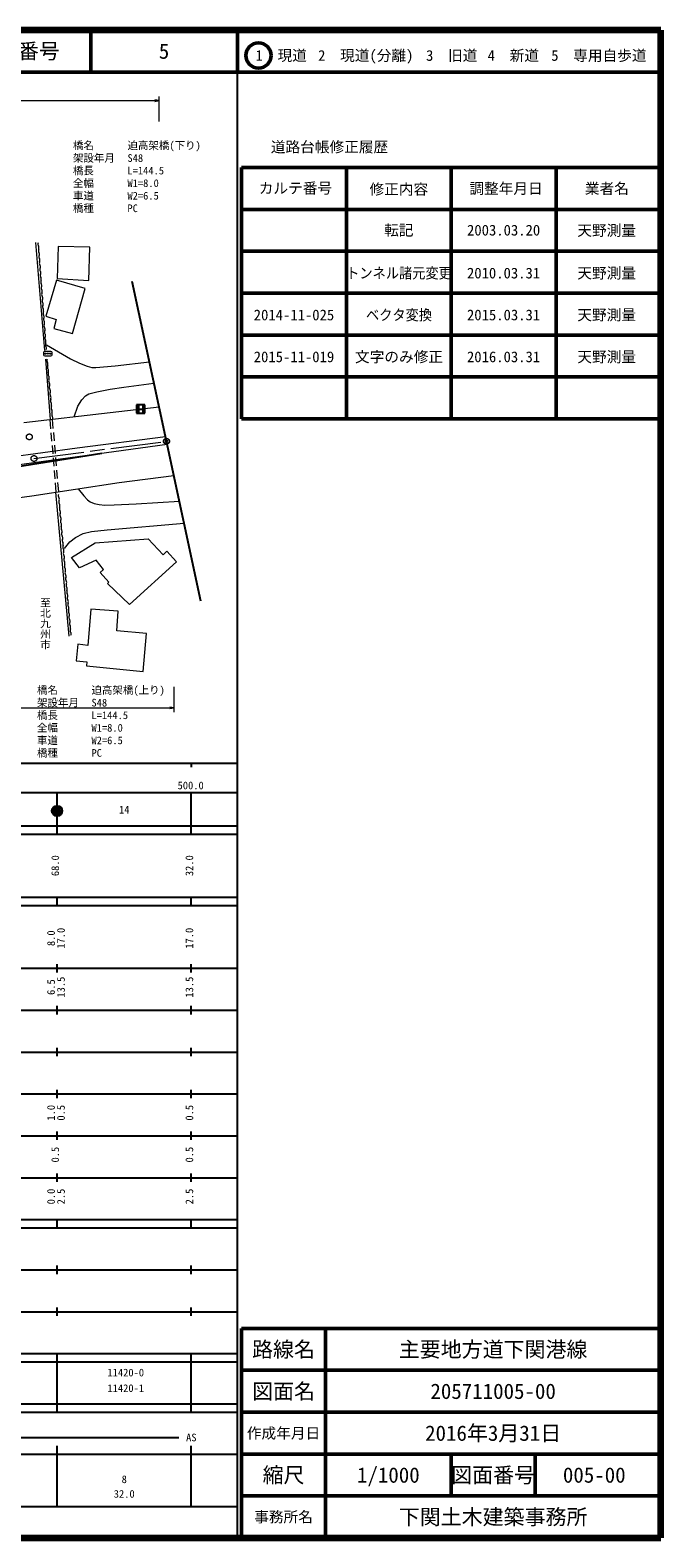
# Model space of a CAD drawing. Units: millimetres at full size, sheet at 1:1000; details may follow other scales. Extents: x 40000 to 680000, y 20000 to 380000.
# Drawn here: x 529565 to 680000, y 20000 to 380000 of the extents above; entities that cross this region are included whole.
import ezdxf
from ezdxf.enums import TextEntityAlignment as Align

# ---------------------------------------------------------------- set-up
doc = ezdxf.new("R2010")
doc.units = ezdxf.units.MM
doc.header["$LTSCALE"] = 1000
doc.header["$PDMODE"] = 32
doc.header["$PDSIZE"] = 500
doc.linetypes.add('CHAIN', pattern=[18.5, 12, -1.5, 3.5, -1.5])
for name, color, linetype, lineweight in [('M-BMK', 2, 'CHAIN', 13), ('M-BMK-OTRS', 5, 'Continuous', 25), ('M-STR-HTXT', 7, 'Continuous', 13), ('M-STR-STRC', 7, 'Continuous', 25), ('M-TTL', 2, 'Continuous', 140), ('M-TTL-BAND', 7, 'Continuous', 25), ('M-TTL-FRAM', 2, 'Continuous', 50), ('M-TTL-LINE', 7, 'Continuous', 50), ('M-WORK', 1, 'Continuous', 13)]:
    doc.layers.add(name, color=color, linetype=linetype, lineweight=lineweight)
for name, color, linetype in [('M-BMK-HTXT', 7, 'Continuous'), ('M-OTRS', 6, 'Continuous'), ('M-TTL-TXT', 7, 'Continuous')]:
    doc.layers.add(name, color=color, linetype=linetype)
doc.styles.add('@ＭＳ ゴシック', font='')
doc.styles.add('ＭＳ ゴシック', font='')
doc.styles.get('@ＭＳ ゴシック').set_extended_font_data('@MS Gothic')
doc.styles.get('ＭＳ ゴシック').set_extended_font_data('MS Gothic')

# ---------------------------------------------------------------- blocks, each defined once
blk = doc.blocks.new('open_arrow')
at = {"color": 0, "linetype": 'Continuous', "lineweight": -2}
blk.add_lwpolyline([(7.5, 1.25), (0, 0), (7.5, -1.25)], dxfattribs=at)

msp = doc.modelspace()

# ---------------------------------------------------------------- linework, layer by layer
at = {"layer": 'M-BMK'}
msp.add_line((530472, 277723), (562084, 281828), dxfattribs=at)
for centre in [(529358, 282880), (562084, 281828), (530472, 277723)]:
    msp.add_circle(centre, 700, dxfattribs=at)
at = {"layer": 'M-BMK-OTRS'}
for p, q in [((562084, 281828), (553863, 320009)), ((570306, 243646), (562084, 281828))]:
    msp.add_line(p, q, dxfattribs=at)
at = {"layer": 'M-OTRS'}
msp.add_point((562084, 281828), dxfattribs=at)
at = {"layer": 'M-STR-HTXT'}
for p, q in [((560317, 358170), (560317, 364170)), ((357386, 363170), (560317, 363170)), ((563847, 223170), (563847, 217170)), ((396267, 218170), (563847, 218170))]:
    msp.add_line(p, q, dxfattribs=at)
at = {"layer": 'M-STR-STRC'}
for p, q in [((556917, 290534), (554917, 290534)), ((554917, 290534), (554917, 288534)), ((554917, 288534), (556917, 288534)), ((555458, 288619), (555458, 290318)), ((555458, 289534), (556449, 289534)), ((556449, 290329), (556449, 288624)), ((556917, 288534), (556917, 290534)), ((523121, 275251), (546647, 279009))]:
    msp.add_line(p, q, dxfattribs=at)
at = {"layer": 'M-TTL'}
for p, q in [((680000, 380000), (40000, 380000)), ((680000, 20000), (680000, 380000)), ((40000, 20000), (680000, 20000))]:
    msp.add_line(p, q, dxfattribs=at)
at = {"layer": 'M-TTL-BAND'}
for p, q in [((579000, 20000), (579000, 370000)), ((40000, 205000), (579000, 205000)), ((568000, 205000), (568000, 204000)), ((68000, 198000), (579000, 198000)), ((536000, 188000), (536000, 198000)), ((568000, 188000), (568000, 198000)), ((40000, 190000), (579000, 190000)), ((40000, 188000), (579000, 188000)), ((40000, 173000), (579000, 173000)), ((536000, 171000), (536000, 173000)), ((568000, 171000), (568000, 173000)), ((40000, 171000), (579000, 171000)), ((40000, 156000), (579000, 156000)), ((536000, 155000), (536000, 157000)), ((568000, 155000), (568000, 157000)), ((46000, 146000), (579000, 146000)), ((536000, 145000), (536000, 147000)), ((568000, 145000), (568000, 147000)), ((536000, 135000), (536000, 137000)), ((568000, 135000), (568000, 137000)), ((52000, 136000), (579000, 136000)), ((46000, 126000), (579000, 126000)), ((536000, 125000), (536000, 127000)), ((568000, 125000), (568000, 127000)), ((52000, 116000), (579000, 116000)), ((536000, 115000), (536000, 117000)), ((568000, 115000), (568000, 117000)), ((46000, 106000), (579000, 106000)), ((536000, 105000), (536000, 107000)), ((568000, 105000), (568000, 107000)), ((40000, 96000), (579000, 96000)), ((40000, 94000), (579000, 94000)), ((536000, 94000), (536000, 96000)), ((568000, 94000), (568000, 96000)), ((49000, 84000), (579000, 84000)), ((536000, 83000), (536000, 85000)), ((568000, 83000), (568000, 85000)), ((40000, 74000), (579000, 74000)), ((536000, 73000), (536000, 75000)), ((568000, 73000), (568000, 75000)), ((40000, 64000), (579000, 64000)), ((40000, 62000), (579000, 62000)), ((536000, 62000), (536000, 64000)), ((536000, 52000), (536000, 62000)), ((536000, 52000), (536000, 62000)), ((568000, 62000), (568000, 64000)), ((568000, 52000), (568000, 62000)), ((40000, 52000), (579000, 52000)), ((536000, 50000), (536000, 52000)), ((568000, 50000), (568000, 52000)), ((40000, 50000), (579000, 50000)), ((333500, 44000), (565000, 44000)), ((40000, 40000), (579000, 40000)), ((536000, 27500), (536000, 42000)), ((568000, 27500), (568000, 42000)), ((68000, 27500), (579000, 27500))]:
    msp.add_line(p, q, dxfattribs=at)
for radius in [1250, 900, 500, 150]:
    msp.add_circle((535981, 193566), radius, dxfattribs=at)
at = {"layer": 'M-TTL-FRAM'}
for p, q in [((580000, 347197), (580000, 287197)), ((580000, 347197), (680000, 347197)), ((580000, 287197), (680000, 287197)), ((680000, 70000), (580000, 70000)), ((580000, 70000), (580000, 20000))]:
    msp.add_line(p, q, dxfattribs=at)
at = {"layer": 'M-TTL-LINE'}
for p, q in [((543997, 380000), (543997, 370000)), ((579000, 380000), (579000, 370000)), ((40000, 370000), (680000, 370000)), ((605000, 347197), (605000, 287197)), ((630000, 347197), (630000, 287197)), ((655000, 347197), (655000, 287197)), ((580000, 337197), (680000, 337197)), ((580000, 327197), (680000, 327197)), ((580000, 317197), (680000, 317197)), ((580000, 307197), (680000, 307197)), ((580000, 297197), (680000, 297197)), ((600000, 70000), (600000, 20000)), ((680000, 60000), (580000, 60000)), ((680000, 50000), (580000, 50000)), ((680000, 40000), (580000, 40000)), ((630000, 40000), (630000, 30000)), ((650000, 40000), (650000, 30000)), ((680000, 30000), (580000, 30000))]:
    msp.add_line(p, q, dxfattribs=at)
msp.add_circle((584031, 373958), 3000, dxfattribs=at)
at = {"layer": 'M-WORK'}
for p, q in [((533097, 303520), (530896, 329279)), ((536230, 328318), (536024, 320680)), ((543819, 328145), (536230, 328318)), ((543592, 320258), (543819, 328145)), ((536024, 320680), (543592, 320258)), ((535835, 320339), (533272, 311719)), ((542678, 318274), (535835, 320339)), ((539661, 307557), (542678, 318274)), ((533272, 311719), (535747, 310941)), ((535747, 310941), (535207, 308757)), ((535207, 308757), (539661, 307557)), ((532773, 303005), (532773, 302505)), ((534523, 303255), (533023, 303255)), ((533419, 304847), (539200, 301523)), ((534773, 302505), (534773, 303005)), ((533023, 302255), (534523, 302255)), ((534449, 287030), (533267, 301428)), ((539200, 301523), (541292, 300501)), ((541292, 300501), (543165, 299796)), ((543165, 299796), (544259, 299479)), ((544259, 299479), (545232, 299455)), ((545232, 299455), (549854, 299844)), ((549854, 299844), (557991, 300836)), ((551937, 294768), (559092, 295724)), ((540926, 290179), (541851, 291752)), ((541851, 291752), (542743, 292660)), ((542743, 292660), (543586, 293130)), ((543586, 293130), (545434, 293633)), ((545434, 293633), (548678, 294282)), ((548678, 294282), (551937, 294768)), ((528060, 286283), (548638, 288691)), ((540073, 287689), (540926, 290179)), ((548638, 288691), (560317, 290036)), ((534252, 287007), (534436, 284833)), ((535084, 284920), (534899, 287083)), ((518230, 275115), (562231, 281145)), ((534520, 283837), (534688, 281844)), ((534773, 280847), (534941, 278854)), ((535339, 281931), (535169, 283924)), ((535593, 278942), (535423, 280934)), ((540806, 280268), (561832, 283001)), ((524424, 278006), (540806, 280268)), ((535025, 277858), (535194, 275865)), ((535848, 275952), (535678, 277945)), ((535278, 274868), (535446, 272876)), ((536103, 272963), (535933, 274956)), ((550826, 271977), (563847, 273641)), ((529956, 268839), (550826, 271977)), ((535530, 271879), (535714, 269705)), ((536372, 269804), (536188, 271967)), ((540987, 270497), (542327, 268792)), ((515763, 266869), (529956, 268839)), ((538852, 235280), (535714, 269705)), ((542327, 268792), (543267, 267835)), ((543267, 267835), (543900, 267381)), ((543900, 267381), (544840, 267008)), ((544840, 267008), (545991, 266732)), ((545991, 266732), (547337, 266570)), ((547337, 266570), (549624, 266619)), ((549624, 266619), (554829, 266862)), ((554829, 266862), (565164, 267528)), ((540398, 258859), (542222, 259784)), ((542222, 259784), (544192, 260319)), ((544192, 260319), (547963, 260708)), ((547963, 260708), (566286, 262315)), ((537771, 256232), (539060, 257838)), ((539060, 257838), (540398, 258859)), ((539438, 254104), (545049, 257574)), ((545049, 257574), (557719, 258525)), ((557719, 258525), (561259, 254693)), ((541366, 251582), (539438, 254104)), ((545272, 253435), (541366, 251582)), ((547045, 251229), (545272, 253435)), ((564448, 253061), (553251, 242834)), ((561259, 254693), (562200, 255590)), ((562200, 255590), (564448, 253061)), ((546260, 250494), (547045, 251229)), ((548329, 248189), (546260, 250494)), ((548022, 247872), (548329, 248189)), ((553251, 242834), (548022, 247872)), ((544041, 241761), (543349, 233059)), ((550576, 241242), (544041, 241761)), ((550268, 236605), (550576, 241242)), ((557306, 235907), (550268, 236605)), ((556479, 226891), (557306, 235907)), ((540895, 233361), (540568, 229407)), ((543349, 233059), (540895, 233361)), ((540568, 229407), (543087, 229169)), ((543087, 229169), (543003, 228237)), ((543003, 228237), (556479, 226891))]:
    msp.add_line(p, q, dxfattribs=at)
for centre in [(533198, 302755), (533773, 302755), (534348, 302755)]:
    msp.add_circle(centre, 150, dxfattribs=at)
for centre, radius, start, end in [((532159, 328869), 754, 154.40445, 214.11498), ((532271, 327373), 754, 154.40445, 214.11498), ((530912, 328024), 754, 334.40445, 34.11498), ((532382, 325877), 754, 154.40445, 214.11498), ((531023, 326528), 754, 334.40445, 34.11498), ((532494, 324380), 754, 154.40445, 214.11498), ((531135, 325031), 754, 334.40445, 34.11498), ((532605, 322884), 754, 154.40445, 214.11498), ((531246, 323535), 754, 334.40445, 34.11498), ((532717, 321388), 754, 154.40445, 214.11498), ((531358, 322039), 754, 334.40445, 34.11498), ((531469, 320543), 754, 334.40445, 34.11498), ((532828, 319892), 754, 154.40445, 214.11498), ((532940, 318395), 754, 154.40445, 214.11498), ((531580, 319046), 754, 334.40445, 34.11498), ((533051, 316899), 754, 154.40445, 214.11498), ((531692, 317550), 754, 334.40445, 34.11498), ((533162, 315403), 754, 154.40445, 214.11498), ((531803, 316054), 754, 334.40445, 34.11498), ((533274, 313907), 754, 154.40445, 214.11498), ((531915, 314558), 754, 334.40445, 34.11498), ((532026, 313061), 754, 334.40445, 34.11498), ((533385, 312410), 754, 154.40445, 214.11498), ((533497, 310914), 754, 154.40445, 214.11498), ((532138, 311565), 754, 334.40445, 34.11498), ((533608, 309418), 754, 154.40445, 214.11498), ((532249, 310069), 754, 334.40445, 34.11498), ((533720, 307922), 754, 154.40445, 214.11498), ((532361, 308573), 754, 334.40445, 34.11498), ((533831, 306425), 754, 154.40445, 214.11498), ((532472, 307076), 754, 334.40445, 34.11498), ((532583, 305580), 754, 334.40445, 34.11498), ((533023, 303005), 250, 90, 180), ((533023, 302505), 250, 180, 270), ((533943, 304929), 754, 154.40445, 214.11498), ((532695, 304084), 754, 334.40445, 34.11498), ((534523, 303005), 250, 0, 90), ((534523, 302505), 250, 270, 0), ((534391, 301121), 853, 157.12548, 213.16681), ((532963, 300188), 853, 337.12548, 33.16681), ((534535, 299524), 853, 157.12548, 213.16681), ((533107, 298591), 853, 337.12548, 33.16681), ((534679, 297928), 853, 157.12548, 213.16681), ((533251, 296994), 853, 337.12548, 33.16681), ((534823, 296331), 853, 157.12548, 213.16681), ((533394, 295398), 853, 337.12548, 33.16681), ((534966, 294735), 853, 157.12548, 213.16681), ((533538, 293801), 853, 337.12548, 33.16681), ((535110, 293138), 853, 157.12548, 213.16681), ((533682, 292205), 853, 337.12548, 33.16681), ((535254, 291541), 853, 157.12548, 213.16681), ((533826, 290608), 853, 337.12548, 33.16681), ((535398, 289945), 853, 157.12548, 213.16681), ((533970, 289011), 853, 337.12548, 33.16681), ((535542, 288348), 853, 157.12548, 213.16681), ((534113, 287415), 853, 337.12548, 33.16681), ((537039, 268837), 787, 155.82589, 214.22079), ((537174, 267307), 787, 155.82589, 214.22079), ((535738, 267952), 787, 335.82589, 34.22079), ((535872, 266422), 787, 335.82589, 34.22079), ((537308, 265777), 787, 155.82589, 214.22079), ((537443, 264247), 787, 155.82589, 214.22079), ((536007, 264892), 787, 335.82589, 34.22079), ((537577, 262718), 787, 155.82589, 214.22079), ((536141, 263362), 787, 335.82589, 34.22079), ((537712, 261188), 787, 155.82589, 214.22079), ((536276, 261832), 787, 335.82589, 34.22079), ((537846, 259658), 787, 155.82589, 214.22079), ((536410, 260302), 787, 335.82589, 34.22079), ((536545, 258773), 787, 335.82589, 34.22079), ((537981, 258128), 787, 155.82589, 214.22079), ((538115, 256598), 787, 155.82589, 214.22079), ((536679, 257243), 787, 335.82589, 34.22079), ((536814, 255713), 787, 335.82589, 34.22079), ((538250, 255068), 787, 155.82589, 214.22079), ((538384, 253538), 787, 155.82589, 214.22079), ((536948, 254183), 787, 335.82589, 34.22079), ((538519, 252009), 787, 155.82589, 214.22079), ((537083, 252653), 787, 335.82589, 34.22079), ((538653, 250479), 787, 155.82589, 214.22079), ((537217, 251123), 787, 335.82589, 34.22079), ((538788, 248949), 787, 155.82589, 214.22079), ((537352, 249593), 787, 335.82589, 34.22079), ((537486, 248064), 787, 335.82589, 34.22079), ((538922, 247419), 787, 155.82589, 214.22079), ((539057, 245889), 787, 155.82589, 214.22079), ((537620, 246534), 787, 335.82589, 34.22079), ((537755, 245004), 787, 335.82589, 34.22079), ((539191, 244359), 787, 155.82589, 214.22079), ((539325, 242829), 787, 155.82589, 214.22079), ((537889, 243474), 787, 335.82589, 34.22079), ((539460, 241299), 787, 155.82589, 214.22079), ((538024, 241944), 787, 335.82589, 34.22079), ((539594, 239770), 787, 155.82589, 214.22079), ((538158, 240414), 787, 335.82589, 34.22079), ((539729, 238240), 787, 155.82589, 214.22079), ((538293, 238884), 787, 335.82589, 34.22079), ((538427, 237354), 787, 335.82589, 34.22079), ((539863, 236710), 787, 155.82589, 214.22079), ((538562, 235825), 787, 335.82589, 34.22079)]:
    msp.add_arc(centre, radius, start, end, dxfattribs=at)

# ---------------------------------------------------------------- block references
at = {"layer": 'M-STR-HTXT', "xscale": 133, "yscale": 133, "rotation": 180}
for p in [(560317, 363170), (563847, 218170)]:
    msp.add_blockref('open_arrow', p, dxfattribs=at)

# ---------------------------------------------------------------- texts
at = {"layer": 'M-BMK-HTXT', "style": '@ＭＳ ゴシック'}
msp.add_text('至北九州市', height=1833, rotation=270, dxfattribs=at).set_placement((533164, 238331), align=Align.MIDDLE_CENTER)
at = {"layer": 'M-STR-HTXT', "style": 'ＭＳ ゴシック'}
for s, p in [('橋名', (539765, 352467)), ('迫高架橋(下り)', (552765, 352467)), ('架設年月', (539765, 349467)), ('S48', (552765, 349467)), ('橋長', (539765, 346467)), ('L=144.5', (552765, 346467)), ('全幅', (539765, 343467)), ('W1=8.0', (552765, 343467)), ('橋種', (539765, 337467)), ('車道', (539765, 340467)), ('W2=6.5', (552765, 340467)), ('PC', (552765, 337467)), ('橋名', (531182, 222420)), ('迫高架橋(上り)', (544182, 222420)), ('架設年月', (531182, 219420)), ('S48', (544182, 219420)), ('橋長', (531182, 216420)), ('L=144.5', (544182, 216420)), ('全幅', (531182, 213420)), ('W1=8.0', (544182, 213420)), ('車道', (531182, 210420)), ('W2=6.5', (544182, 210420)), ('橋種', (531182, 207420)), ('PC', (544182, 207420))]:
    msp.add_text(s, height=1833, dxfattribs=at).set_placement(p, align=Align.MIDDLE_LEFT)
at = {"layer": 'M-TTL-BAND', "style": 'ＭＳ ゴシック'}
for s, p in [('500.0', (567844, 198195)), ('14', (552000, 192405)), ('AS', (568000, 42500)), ('8', (552000, 32523)), ('32.0', (552000, 29033))]:
    msp.add_text(s, height=1833, dxfattribs=at).set_placement(p, align=Align.BOTTOM_CENTER)
for s, p in [('68.0', (537000, 180500)), ('32.0', (569000, 180500)), ('8.0', (536000, 163174)), ('17.0', (538370, 163174)), ('17.0', (569000, 163174)), ('6.5', (536000, 151500)), ('13.5', (538370, 151500)), ('13.5', (569000, 151500)), ('1.0', (536000, 121500)), ('0.5', (538370, 121500)), ('0.5', (569000, 121500)), ('0.5', (537000, 111500)), ('0.5', (569000, 111500)), ('0.0', (536000, 101500)), ('2.5', (538370, 101500)), ('2.5', (569000, 101500))]:
    msp.add_text(s, height=1833, rotation=90, dxfattribs=at).set_placement(p, align=Align.BOTTOM_CENTER)
for s, p in [('11420-0', (548000, 58000)), ('11420-1', (548000, 54278))]:
    msp.add_text(s, height=1833, dxfattribs=at).set_placement(p, align=Align.BOTTOM_LEFT)
at = {"layer": 'M-TTL-TXT', "style": 'ＭＳ ゴシック'}
for s, height, p in [('図面番号', 3666, (526622, 375000)), ('5', 3666, (561497, 375000)), ('1\u3000現道', 2566, (589448, 373958)), ('2\u3000現道(分離)', 2566, (609619, 373958)), ('3\u3000旧道', 2566, (630121, 373958)), ('4\u3000新道', 2566, (644824, 373958)), ('5\u3000専用自歩道', 2566, (665228, 373958)), ('道路台帳修正履歴', 2566, (600968, 352113)), ('カルテ番号', 2566, (592839, 342277)), ('修正内容', 2566, (617509, 342023)), ('調整年月日', 2566, (643089, 342197)), ('業者名', 2566, (667134, 342197)), ('転記', 2566, (617500, 332245)), ('2003.03.20', 2566, (642500, 332245)), ('天野測量', 2566, (667077, 332189)), ('2010.03.31', 2566, (642489, 322000)), ('天野測量', 2566, (667077, 322000)), ('2014-11-025', 2566, (592489, 312000)), ('2015.03.31', 2566, (642489, 312000)), ('天野測量', 2566, (667077, 312000)), ('2015-11-019', 2566, (592489, 302000)), ('文字のみ修正', 2566, (617549, 302000)), ('2016.03.31', 2566, (642489, 302000)), ('天野測量', 2566, (667077, 302000)), ('路線名', 3666, (590000, 65000)), ('路線名', 3666, (590000, 65000)), ('主要地方道下関港線', 3666, (640000, 65000)), ('図面名', 3666, (590000, 55000)), ('図面名', 3666, (590000, 55000)), ('205711005-00', 3666, (640000, 55000)), ('2016年3月31日', 3666, (640000, 45000)), ('作成年月日', 2566, (590000, 45000)), ('作成年月日', 2566, (590000, 45000)), ('縮尺', 3666, (590000, 35000)), ('縮尺', 3666, (590000, 35000)), ('1/1000', 3666, (615000, 35000)), ('図面番号', 3666, (640000, 35000)), ('図面番号', 3666, (640000, 35000)), ('005-00', 3666, (664125, 35000)), ('事務所名', 2566, (590000, 25000)), ('事務所名', 2566, (590000, 25000)), ('下関土木建築事務所', 3666, (640000, 25000))]:
    msp.add_text(s, height=height, dxfattribs=at).set_placement(p, align=Align.MIDDLE_CENTER)
at = {"layer": 'M-TTL-TXT', "style": 'ＭＳ ゴシック', "width": 0.9}
for s, p in [('トンネル諸元変更', (617549, 322000)), ('ベクタ変換', (617549, 312000))]:
    msp.add_text(s, height=2566, dxfattribs=at).set_placement(p, align=Align.MIDDLE_CENTER)

doc.saveas('drawing.dxf')
